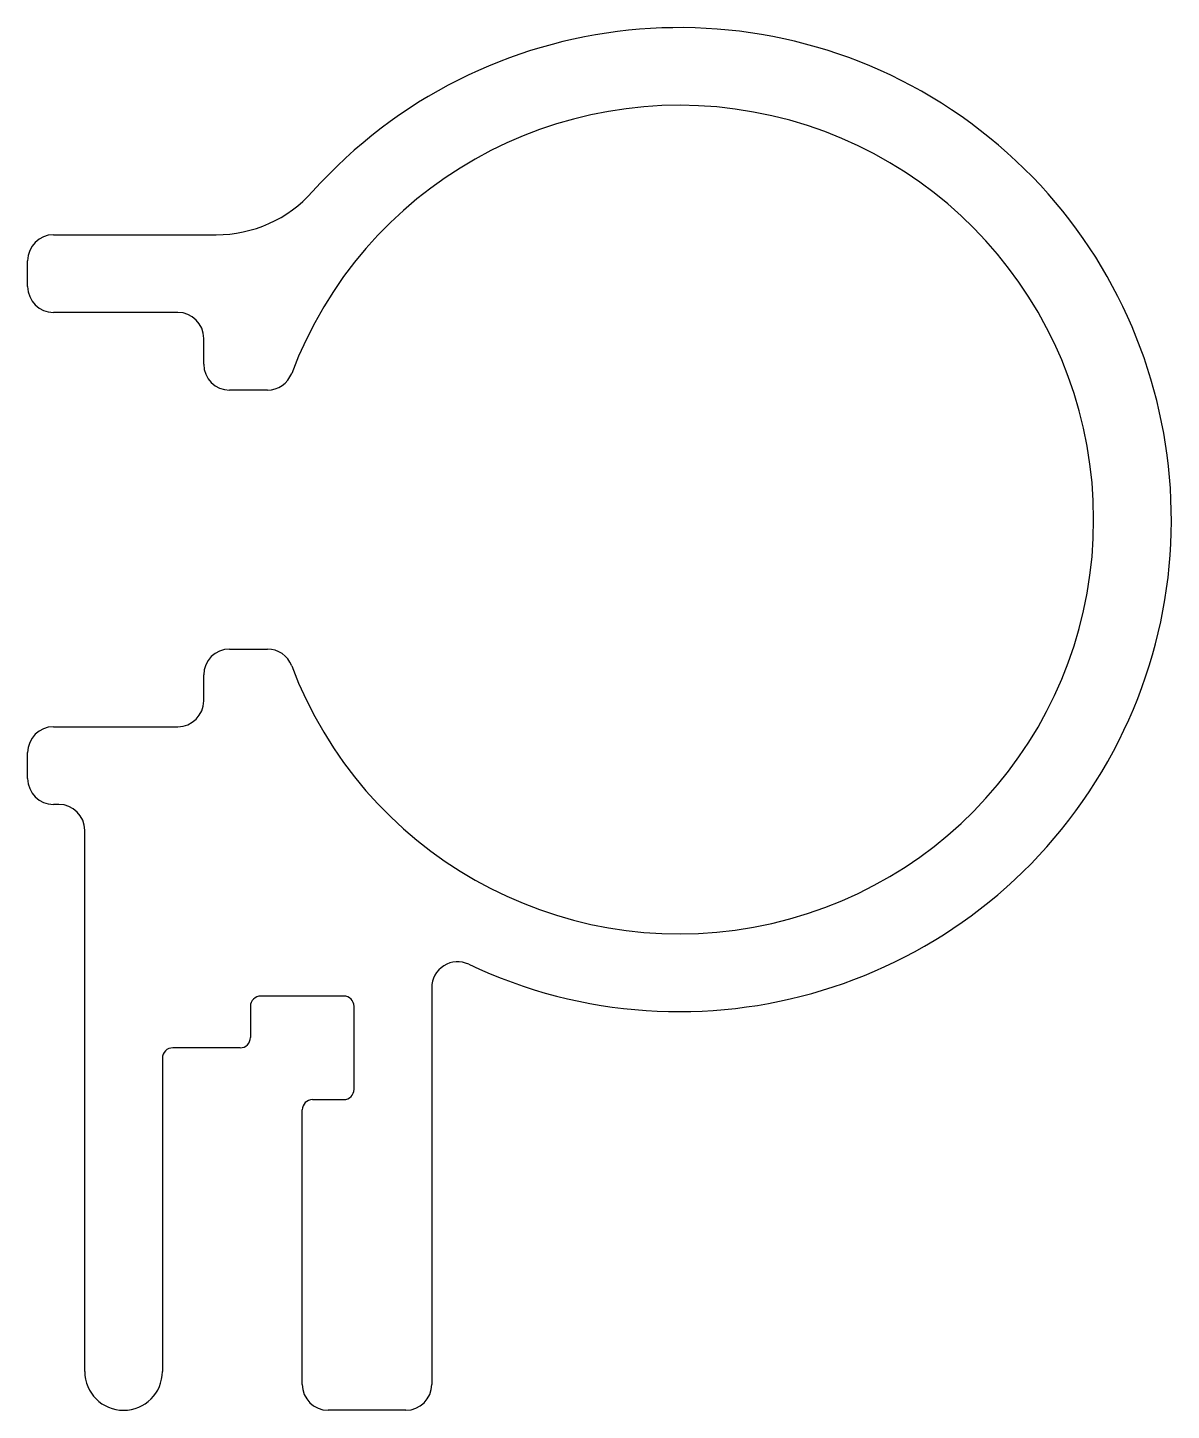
# Model space of a CAD drawing. Extents: x 616.5 to 638.6, y 467.2 to 493.9.
import ezdxf

# ---------------------------------------------------------------- set-up
doc = ezdxf.new("R2010")
doc.units = 0
doc.layers.get('0').update_dxf_attribs({"linetype": 'CONTINUOUS'})

msp = doc.modelspace()

# ---------------------------------------------------------------- linework, layer by layer
for p, q in [((616.972, 489.917), (620.111, 489.917)), ((616.472, 488.917), (616.472, 489.417)), ((619.372, 488.417), (616.972, 488.417)), ((619.872, 487.417), (619.872, 487.917)), ((621.102, 486.917), (620.372, 486.917)), ((620.372, 481.917), (621.102, 481.917)), ((619.872, 480.917), (619.872, 481.417)), ((616.972, 480.417), (619.372, 480.417)), ((616.472, 479.417), (616.472, 479.917)), ((617.074, 478.917), (616.972, 478.917)), ((617.574, 467.967), (617.574, 478.417)), ((624.274, 475.379), (624.274, 467.717)), ((620.774, 475.017), (620.774, 474.417)), ((622.574, 475.217), (620.974, 475.217)), ((622.774, 473.417), (622.774, 475.017)), ((620.574, 474.217), (619.274, 474.217)), ((619.074, 474.017), (619.074, 467.967)), ((621.974, 473.217), (622.574, 473.217)), ((621.774, 467.717), (621.774, 473.017)), ((623.774, 467.217), (622.274, 467.217)), ((622.274, 467.217), (622.274, 467.217))]:
    msp.add_line(p, q)
for centre, radius, start, end in [((629.055, 484.417), 9.5, 244.6539, 138.1897), ((629.055, 484.417), 8, 200.6673, 159.3327), ((620.111, 492.417), 2.5, 270, 318.1897), ((616.972, 489.417), 0.5, 90, 180), ((616.972, 488.917), 0.5, 180, 270), ((619.372, 487.917), 0.5, 0, 90), ((620.372, 487.417), 0.5, 180, 270), ((621.102, 487.417), 0.5, 270, 339.3327), ((620.372, 481.417), 0.5, 90, 180), ((621.102, 481.417), 0.5, 20.6673, 90), ((619.372, 480.917), 0.5, 270, 360), ((616.972, 479.917), 0.5, 90, 180), ((616.972, 479.417), 0.5, 180, 270), ((617.074, 478.417), 0.5, 0, 90), ((624.774, 475.379), 0.5, 64.6539, 180), ((620.974, 475.017), 0.2, 90, 180), ((622.574, 475.017), 0.2, 0, 90), ((619.274, 474.017), 0.2, 90, 180), ((620.574, 474.417), 0.2, 270, 0), ((622.574, 473.417), 0.2, 270, 0), ((621.974, 473.017), 0.2, 90, 180), ((618.324, 467.967), 0.75, 180, 270), ((618.324, 467.967), 0.75, 270, 0), ((622.274, 467.717), 0.5, 180, 270), ((623.774, 467.717), 0.5, 270, 0)]:
    msp.add_arc(centre, radius, start, end)

doc.saveas('drawing.dxf')
